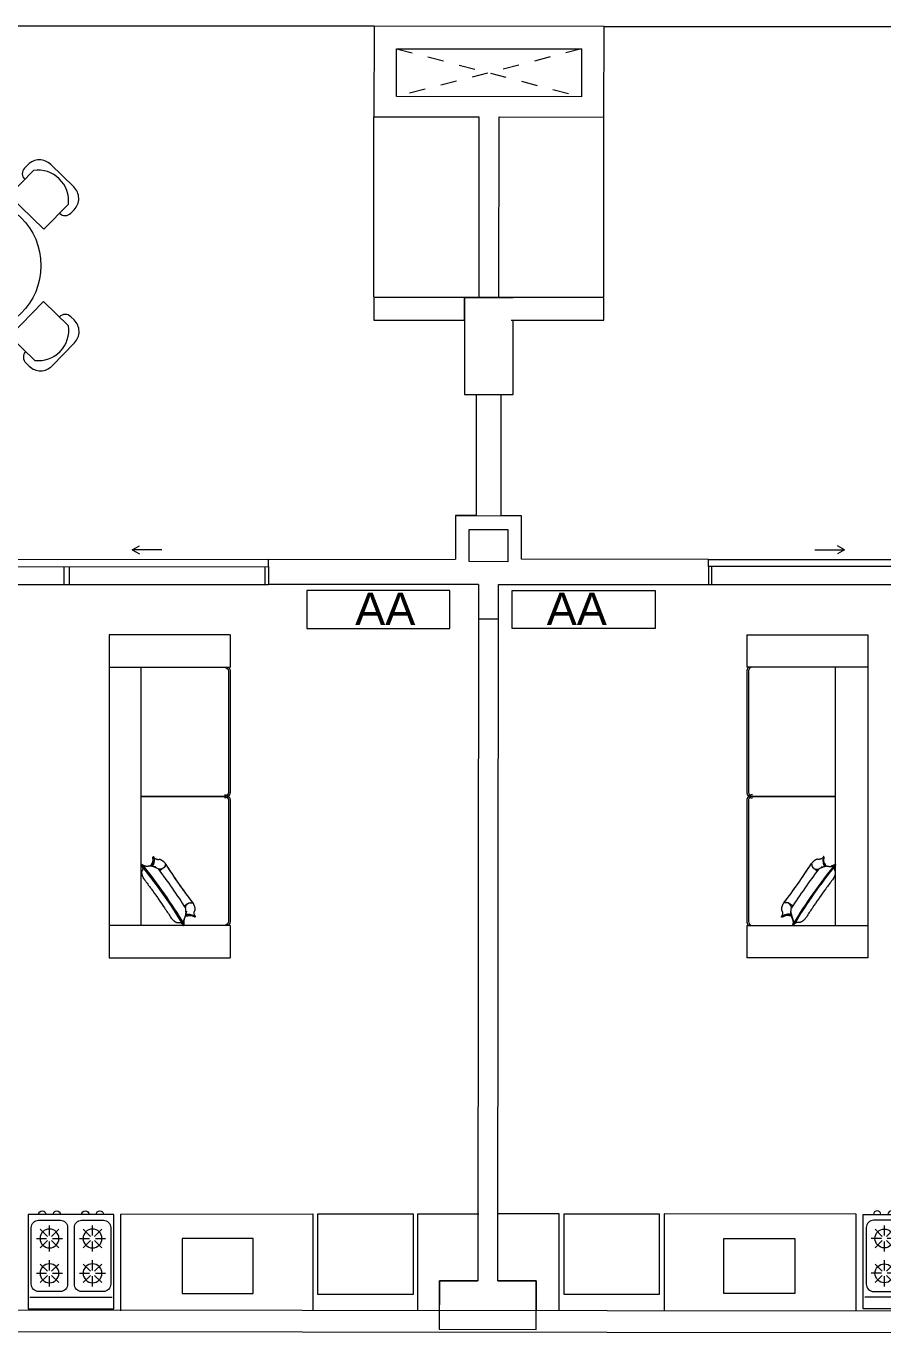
# Model space of a CAD drawing. Header units: millimetres. Extents: x 917 to 1168, y -421 to -23.
# Drawn here: x 1071.84 to 1077.15, y -354.36 to -346.26 of the extents above; entities that cross this region are included whole.
import ezdxf

# ---------------------------------------------------------------- set-up
doc = ezdxf.new("R2010")
doc.units = ezdxf.units.MM
doc.header["$LTSCALE"] = 0.1
doc.linetypes.add('CONTINUA', pattern=[0])
doc.linetypes.add('HIDDEN', pattern=[0.375, 0.25, -0.125])
doc.layers.get('0').update_dxf_attribs({"lineweight": 5})
doc.layers.add('00-Ventilacion', color=3, linetype='Continuous')
for name, color, linetype, lineweight in [('A-DOOR', 7, 'Continuous', 5), ('A-DOOR-FRAM', 7, 'Continuous', 5), ('Arq-Equipamiento', 250, 'Continuous', 5), ('MUEBLES', 250, 'Continuous', 5)]:
    doc.layers.add(name, color=color, linetype=linetype, lineweight=lineweight)
doc.styles.get("Standard").update_dxf_attribs({"font": 'arial.ttf'})

# ---------------------------------------------------------------- blocks, each defined once
blk = doc.blocks.new('Doors_Sliding_Milgard_Aluminum-Series_2-Panels - PV 2_50 X 2_10-2402500-1-TORRE-ARQ-PB')
at = {"layer": 'A-DOOR', "color": 8}
for p, q in [((1.1916, 0.078), (-1.3084, 0.078)), ((-1.3084, 0.078), (-1.3084, -0.0347)), ((-1.3084, 0.078), (1.1916, 0.078)), ((1.1916, -0.0347), (1.1916, 0.078)), ((-1.3084, -0.0347), (1.1916, -0.0347)), ((0.3474, -0.1382), (0.3914, -0.1128)), ((0.3474, -0.1382), (0.3914, -0.1636)), ((0.5315, -0.1382), (0.3474, -0.1382))]:
    blk.add_line(p, q, dxfattribs=at)
at = {"layer": 'A-DOOR-FRAM', "color": 8}
for p, q in [((-1.2952, 0.078), (-1.2952, -0.0347)), ((-0.0758, 0.078), (-0.0758, -0.0347)), ((-0.0409, 0.078), (-0.0409, -0.0347)), ((1.1709, 0.078), (1.1709, -0.0347))]:
    blk.add_line(p, q, dxfattribs=at)
blk = doc.blocks.new('Cocina 51cm')
at = {"layer": 'MUEBLES', "color": 8}
for p, q in [((-0.255, -0.036), (0, -0.036)), ((0, -0.036), (0.255, -0.036)), ((-0.1908, -0.1273), (-0.1462, -0.1718)), ((-0.1335, -0.1035), (-0.1335, -0.1666)), ((-0.0762, -0.1273), (-0.1207, -0.1718)), ((0.0762, -0.1273), (0.1207, -0.1718)), ((0.1335, -0.1035), (0.1335, -0.1666)), ((0.1908, -0.1273), (0.1462, -0.1718)), ((-0.2145, -0.1846), (-0.1515, -0.1846)), ((-0.1462, -0.1973), (-0.1908, -0.2419)), ((-0.1335, -0.2026), (-0.1335, -0.2656)), ((-0.1207, -0.1973), (-0.0762, -0.2419)), ((-0.1154, -0.1846), (-0.0524, -0.1846)), ((0.0524, -0.1846), (0.1154, -0.1846)), ((0.1207, -0.1973), (0.0762, -0.2419)), ((0.1335, -0.2026), (0.1335, -0.2656)), ((0.1462, -0.1973), (0.1908, -0.2419)), ((0.1515, -0.1846), (0.2145, -0.1846)), ((-0.1335, -0.3196), (-0.1335, -0.3826)), ((0.1335, -0.3196), (0.1335, -0.3826)), ((-0.2145, -0.4006), (-0.1515, -0.4006)), ((-0.1908, -0.3433), (-0.1462, -0.3879)), ((-0.0762, -0.3433), (-0.1207, -0.3879)), ((-0.1154, -0.4006), (-0.0524, -0.4006)), ((0.0524, -0.4006), (0.1154, -0.4006)), ((0.0762, -0.3433), (0.1207, -0.3879)), ((0.1908, -0.3433), (0.1462, -0.3879)), ((0.1515, -0.4006), (0.2145, -0.4006)), ((-0.1462, -0.4134), (-0.1908, -0.4579)), ((-0.1335, -0.4187), (-0.1335, -0.4817)), ((-0.1207, -0.4134), (-0.0762, -0.4579)), ((0.1207, -0.4134), (0.0762, -0.4579)), ((0.1335, -0.4187), (0.1335, -0.4817)), ((0.1462, -0.4134), (0.1908, -0.4579))]:
    blk.add_line(p, q, dxfattribs=at)
blk.add_lwpolyline([(-0.265, 0.036), (0.265, 0.036), (0.265, -0.5492), (-0.265, -0.5492)], close=True, dxfattribs=at)
for points in [[(-0.201, -0.5132), (-0.0659, -0.5132, 0.414214), (-0.0209, -0.4682), (-0.0209, -0.117, 0.414214), (-0.0659, -0.072), (-0.201, -0.072, 0.414214), (-0.246, -0.117), (-0.246, -0.4682, 0.414214)], [(0.0659, -0.5132), (0.201, -0.5132, 0.414214), (0.246, -0.4682), (0.246, -0.117, 0.414214), (0.201, -0.072), (0.0659, -0.072, 0.414214), (0.0209, -0.117), (0.0209, -0.4682, 0.414214)]]:
    blk.add_lwpolyline(points, format="xyb", close=True, dxfattribs=at)
for centre in [(-0.1335, -0.1846), (0.1335, -0.1846), (-0.1335, -0.4006), (0.1335, -0.4006)]:
    blk.add_circle(centre, 0.0585, dxfattribs=at)
for centre in [(-0.1782, -0.5492), (-0.0887, -0.5492), (0.0887, -0.5492), (0.1782, -0.5492)]:
    blk.add_arc(centre, 0.0225, 180, 0, dxfattribs=at)
blk = doc.blocks.new('Vibro_Leather_Designer_Sofa_16294 - Vibro_Leather_Designer_Sofa_16294-2750828-2-TORRE-ARQ- PB _-2_14_')
at = {"layer": 'MUEBLES'}
for p, q in [((-1, -0.725), (-1, 0)), ((-1, 0), (1, 0)), ((-0.8, 0), (-0.8, -0.725)), ((-0.8, 0), (-0.8, -0.2)), ((0.8, -0.2), (0.8, 0)), ((0.8, -0.725), (0.8, 0)), ((1, 0), (1, -0.725)), ((-0.775, -0.2), (-0.8, -0.2)), ((0.4234, -0.2), (-0.775, -0.2)), ((0, -0.2), (0, -0.715)), ((0, -0.715), (0, -0.2)), ((0.4233, -0.2036), (0.4328, -0.2272)), ((0.775, -0.2), (0.4247, -0.2)), ((0.8, -0.2), (0.775, -0.2)), ((0.376, -0.2764), (0.3843, -0.2817)), ((0.4282, -0.2651), (0.3966, -0.2744)), ((0.4376, -0.2889), (0.4375, -0.2891)), ((0.446, -0.3359), (0.46, -0.3159)), ((0.4609, -0.2556), (0.461, -0.2555)), ((0.6785, -0.4675), (0.6638, -0.4884)), ((0.7108, -0.4803), (0.7107, -0.4804)), ((0.7342, -0.447), (0.7342, -0.4468)), ((0.7364, -0.4807), (0.7385, -0.5138)), ((0.7716, -0.4633), (0.7959, -0.4645)), ((0.735, -0.5269), (0.7436, -0.5339)), ((-1, -0.75), (-1, -0.725)), ((-0.8, -0.725), (-0.8, -0.75)), ((0.8, -0.75), (0.8, -0.725)), ((1, -0.725), (1, -0.75)), ((-1, -0.75), (-0.8, -0.75)), ((-0.775, -0.74), (-0.025, -0.74)), ((-0.775, -0.74), (-0.025, -0.74)), ((-0.775, -0.75), (-0.025, -0.75)), ((0.025, -0.74), (0.775, -0.74)), ((0.025, -0.74), (0.775, -0.74)), ((0.025, -0.75), (0.775, -0.75)), ((0.8, -0.75), (1, -0.75))]:
    blk.add_line(p, q, dxfattribs=at)
at = {"layer": 'MUEBLES', "flags": 128}
for points in [[(0.7958, -0.4595), (0.6772, -0.3844), (0.5556, -0.2998), (0.4401, -0.2117), (0.4281, -0.202)], [(0.432, -0.2587), (0.4307, -0.2618), (0.4202, -0.2691), (0.403, -0.2727), (0.3758, -0.2714)], [(0.4376, -0.2889), (0.4367, -0.2769), (0.4364, -0.2761)], [(0.7108, -0.4803), (0.7225, -0.477), (0.7751, -0.4615)], [(0.7484, -0.5323), (0.737, -0.504), (0.7359, -0.4857), (0.7405, -0.4754)], [(-0.025, -0.75), (-0.0236, -0.75), (-0.0222, -0.7499), (-0.0208, -0.7497), (-0.0194, -0.7496), (-0.018, -0.7493), (-0.0167, -0.749), (-0.0153, -0.7486), (-0.014, -0.7482), (-0.0127, -0.7478), (-0.0114, -0.7472), (-0.0101, -0.7467), (-0.0088, -0.746), (-0.0076, -0.7454), (-0.0064, -0.7447), (-0.0052, -0.7439), (-0.0041, -0.7431), (-0.003, -0.7422), (-0.0019, -0.7413), (-0.0009, -0.7404), (0.0001, -0.7394), (0.0011, -0.7384), (0.002, -0.7373), (0.0028, -0.7362), (0.0037, -0.7351), (0.0045, -0.7339), (0.0052, -0.7327), (0.0059, -0.7315), (0.0065, -0.7302), (0.0071, -0.729), (0.0076, -0.7277), (0.0081, -0.7264), (0.0085, -0.725), (0.0089, -0.7237), (0.0092, -0.7223), (0.0095, -0.7209), (0.0097, -0.7196), (0.0099, -0.7182), (0.01, -0.7168), (0.01, -0.7154), (0.01, -0.715)], [(-0.01, -0.715), (-0.01, -0.7164), (-0.0099, -0.7178), (-0.0097, -0.7192), (-0.0096, -0.7206), (-0.0093, -0.722), (-0.009, -0.7233), (-0.0086, -0.7247), (-0.0082, -0.726), (-0.0078, -0.7273), (-0.0072, -0.7286), (-0.0067, -0.7299), (-0.006, -0.7312), (-0.0054, -0.7324), (-0.0047, -0.7336), (-0.0039, -0.7348), (-0.0031, -0.7359), (-0.0022, -0.737), (-0.0013, -0.7381), (-0.0004, -0.7391), (0.0006, -0.7401), (0.0016, -0.7411), (0.0027, -0.742), (0.0038, -0.7428), (0.0049, -0.7437), (0.0061, -0.7445), (0.0073, -0.7452), (0.0085, -0.7459), (0.0098, -0.7465), (0.011, -0.7471), (0.0123, -0.7476), (0.0136, -0.7481), (0.015, -0.7485), (0.0163, -0.7489), (0.0177, -0.7492), (0.0191, -0.7495), (0.0204, -0.7497), (0.0218, -0.7499), (0.0232, -0.75), (0.0246, -0.75), (0.025, -0.75)], [(-0.7994, -0.7401), (-0.7984, -0.7411), (-0.7973, -0.742), (-0.7962, -0.7428), (-0.7951, -0.7437), (-0.7939, -0.7445), (-0.7927, -0.7452), (-0.7915, -0.7459), (-0.7902, -0.7465), (-0.789, -0.7471), (-0.7877, -0.7476), (-0.7864, -0.7481), (-0.785, -0.7485), (-0.7837, -0.7489), (-0.7823, -0.7492), (-0.7809, -0.7495), (-0.7796, -0.7497), (-0.7782, -0.7499), (-0.7768, -0.75), (-0.7754, -0.75), (-0.775, -0.75)], [(0.775, -0.75), (0.7764, -0.75), (0.7778, -0.7499), (0.7792, -0.7497), (0.7806, -0.7496), (0.782, -0.7493), (0.7833, -0.749), (0.7847, -0.7486), (0.786, -0.7482), (0.7873, -0.7478), (0.7886, -0.7472), (0.7899, -0.7467), (0.7912, -0.746), (0.7924, -0.7454), (0.7936, -0.7447), (0.7948, -0.7439), (0.7959, -0.7431), (0.797, -0.7422), (0.7981, -0.7413), (0.7991, -0.7404)]]:
    blk.add_lwpolyline(points, dxfattribs=at)
at = {"layer": 'MUEBLES'}
for centre, start, end in [((-0.775, -0.715), 180, 270), ((-0.775, -0.715), 180, 270), ((-0.025, -0.715), 270, 360), ((-0.025, -0.715), 270, 360), ((0.025, -0.715), 180, 270), ((0.025, -0.715), 180, 270), ((0.775, -0.715), 270, 0), ((0.775, -0.715), 270, 0)]:
    blk.add_arc(centre, 0.025, start, end, dxfattribs=at)
for centre, major_axis, start_param, end_param in [((0.676, -0.2393), (-0.5365, 0.3757), 1.225735, 1.915857), ((0.6792, -0.2347), (-0.5365, 0.3757), 1.258755, 1.881351), ((0.7085, -0.1928), (-0.5775, 0.4044), 1.358079, 1.455316), ((-0.1021, 0.1104), (-0.5365, 0.3757), 2.796532, 3.143157), ((-0.1315, 0.0685), (-0.5775, 0.4044), 2.928875, 3.35431), ((-0.1315, 0.0685), (-0.5775, 0.4044), 2.928875, 3.24288), ((0.6466, -0.2812), (-0.5775, 0.4044), 1.358079, 1.783514), ((-0.1315, 0.0685), (-0.5775, 0.4044), 3.247951, 3.35431), ((0.6466, -0.2812), (-0.5775, 0.4044), 1.358079, 1.783514), ((0.7085, -0.1928), (-0.5775, 0.4044), 1.45533, 1.469499), ((0.7085, -0.1928), (-0.5775, 0.4044), 1.469507, 1.562106), ((0.7085, -0.1928), (-0.5775, 0.4044), 1.562123, 1.579473), ((0.7085, -0.1928), (-0.5775, 0.4044), 1.579486, 1.672084), ((0.4632, -0.5431), (-0.5775, 0.4044), 4.6111, 4.925107), ((0.4632, -0.5431), (-0.5775, 0.4044), 4.499671, 4.925107), ((0.7085, -0.1928), (-0.5775, 0.4044), 1.672097, 1.686267), ((0.7085, -0.1928), (-0.5775, 0.4044), 1.686278, 1.783514), ((0.4632, -0.5431), (-0.5775, 0.4044), 4.499671, 4.61075), ((1.2413, -0.8928), (-0.5775, 0.4044), 6.070468, 6.495903), ((1.2413, -0.8928), (-0.5775, 0.4044), 6.181896, 6.495903), ((1.2413, -0.8928), (-0.5775, 0.4044), 6.070468, 6.176827), ((1.2707, -0.8509), (-0.5365, 0.3757), 6.281621, 6.628246)]:
    blk.add_ellipse(centre, major_axis=major_axis, ratio=0.190809, start_param=start_param, end_param=end_param, dxfattribs=at)
for points, knots in [([(0.427, -0.2085), (0.4268, -0.2083), (0.4263, -0.2078), (0.4258, -0.2071), (0.4253, -0.2066), (0.425, -0.2062), (0.4248, -0.2058), (0.4245, -0.2055), (0.4244, -0.2053), (0.4242, -0.2051), (0.424, -0.2048), (0.4239, -0.2045), (0.4237, -0.2042), (0.4235, -0.204), (0.4234, -0.2038), (0.4233, -0.2036), (0.4233, -0.2035), (0.4232, -0.2034), (0.4231, -0.2032), (0.423, -0.203), (0.4229, -0.2027), (0.4228, -0.2024), (0.4226, -0.202), (0.4225, -0.2016), (0.4225, -0.2014), (0.4225, -0.2011), (0.4225, -0.2008), (0.4226, -0.2005), (0.4227, -0.2002), (0.4229, -0.2), (0.4232, -0.1998), (0.4234, -0.1997), (0.4237, -0.1997), (0.4239, -0.1997), (0.4242, -0.1997), (0.4245, -0.1998), (0.4249, -0.1999), (0.4251, -0.2001), (0.4253, -0.2002), (0.4254, -0.2002), (0.4255, -0.2003), (0.4256, -0.2003), (0.4258, -0.2004), (0.426, -0.2005), (0.4262, -0.2006), (0.4265, -0.2008), (0.4267, -0.201), (0.427, -0.2012), (0.4271, -0.2013), (0.4272, -0.2013)], [0, 0, 0, 0, 0.0555556, 0.1111111, 0.1388889, 0.1666667, 0.1944444, 0.2083333, 0.2222222, 0.2361111, 0.25, 0.2777778, 0.2916667, 0.3055556, 0.3194444, 0.3263889, 0.3333333, 0.3402778, 0.3472222, 0.3611111, 0.375, 0.3888889, 0.4166667, 0.4305556, 0.4444444, 0.4583333, 0.4722222, 0.4861111, 0.5, 0.5138889, 0.5277778, 0.5416667, 0.5555556, 0.5694444, 0.5833333, 0.6111111, 0.625, 0.6388889, 0.6527778, 0.6597222, 0.6666667, 0.6736111, 0.6805556, 0.6944444, 0.7083333, 0.7222222, 0.75, 0.7638889, 0.7777778, 0.7777778, 0.7777778, 0.7777778]), ([(0.4493, -0.3035), (0.4481, -0.3014), (0.4462, -0.2981), (0.4441, -0.294), (0.4429, -0.2916), (0.4421, -0.2898), (0.4412, -0.288), (0.4402, -0.2857), (0.4392, -0.2834), (0.4383, -0.281), (0.4376, -0.2792), (0.437, -0.2776), (0.4366, -0.2764), (0.4363, -0.2758), (0.4361, -0.2753), (0.436, -0.2748), (0.4358, -0.2741), (0.4354, -0.2729), (0.4349, -0.2713), (0.4343, -0.2694), (0.4336, -0.2668), (0.433, -0.2642), (0.4324, -0.2618), (0.4322, -0.2606), (0.4321, -0.2599), (0.4319, -0.2592), (0.4318, -0.2584), (0.4316, -0.2569), (0.4315, -0.2551), (0.4316, -0.253), (0.4318, -0.2507), (0.4323, -0.2485), (0.4328, -0.2461), (0.4333, -0.2441), (0.4335, -0.2428), (0.4337, -0.242), (0.4337, -0.2414), (0.4338, -0.2409), (0.4339, -0.2401), (0.4341, -0.2388), (0.4342, -0.237), (0.4343, -0.2348), (0.4342, -0.2318), (0.4338, -0.2288), (0.4332, -0.2258), (0.4326, -0.2234), (0.4319, -0.2211), (0.431, -0.2181), (0.4292, -0.2133), (0.4278, -0.21), (0.427, -0.2085)], [0, 0, 0, 0, 0.083333, 0.125, 0.145833, 0.166667, 0.1875, 0.208333, 0.25, 0.270833, 0.291667, 0.3125, 0.322917, 0.328125, 0.333333, 0.338542, 0.34375, 0.354167, 0.375, 0.395833, 0.416667, 0.458333, 0.479167, 0.489583, 0.494792, 0.5, 0.510417, 0.520833, 0.541667, 0.5625, 0.583333, 0.604167, 0.625, 0.645833, 0.65625, 0.661458, 0.666667, 0.671875, 0.677083, 0.6875, 0.708333, 0.729167, 0.75, 0.791667, 0.8125, 0.833333, 0.854167, 0.875, 0.916667, 1, 1, 1, 1]), ([(0.4281, -0.202), (0.4282, -0.2021), (0.4284, -0.2023), (0.4289, -0.2027), (0.4295, -0.2032), (0.43, -0.2037), (0.4302, -0.204)], [0.8406351, 0.8406351, 0.8406351, 0.8406351, 0.8611111, 0.8888889, 0.9444444, 1, 1, 1, 1]), ([(0.4306, -0.2042), (0.4312, -0.2045), (0.4327, -0.2052), (0.4349, -0.206), (0.4369, -0.2067), (0.4384, -0.2071), (0.4397, -0.2074), (0.4406, -0.2076), (0.4412, -0.2077), (0.4416, -0.2078), (0.442, -0.2079), (0.4425, -0.208), (0.4434, -0.2081), (0.4445, -0.2084), (0.4459, -0.2086), (0.4477, -0.2089), (0.4497, -0.209), (0.4516, -0.2088), (0.4527, -0.2086), (0.4536, -0.2084), (0.4545, -0.2081), (0.4556, -0.2077), (0.4571, -0.207), (0.4589, -0.206), (0.4605, -0.205), (0.462, -0.2041), (0.4635, -0.2033), (0.4646, -0.2028), (0.4654, -0.2025), (0.4658, -0.2024), (0.4661, -0.2023), (0.4664, -0.2022), (0.4668, -0.2022), (0.4676, -0.202), (0.4687, -0.2019), (0.4701, -0.2018), (0.4721, -0.2018), (0.4743, -0.2019), (0.4766, -0.2021), (0.4784, -0.2023), (0.48, -0.2025), (0.482, -0.2029), (0.4839, -0.2033), (0.4857, -0.2039), (0.4871, -0.2043), (0.4882, -0.2046), (0.4891, -0.2049), (0.4898, -0.2052), (0.4906, -0.2054), (0.4915, -0.2057), (0.4932, -0.2063), (0.4955, -0.2072), (0.4981, -0.2084), (0.5008, -0.2096), (0.5035, -0.2109), (0.507, -0.2127), (0.5096, -0.2141), (0.5112, -0.2151)], [0.0060984, 0.0060984, 0.0060984, 0.0060984, 0.0357143, 0.0714286, 0.0892857, 0.1071429, 0.125, 0.1339286, 0.1383929, 0.1428571, 0.1473214, 0.1517857, 0.1607143, 0.1785714, 0.1964286, 0.2142857, 0.25, 0.2678571, 0.2767857, 0.2857143, 0.2946429, 0.3035714, 0.3214286, 0.3392857, 0.3571429, 0.375, 0.3928571, 0.4107143, 0.4196429, 0.4241071, 0.4285714, 0.4330357, 0.4375, 0.4464286, 0.4642857, 0.4821429, 0.5, 0.5357143, 0.5535714, 0.5714286, 0.5892857, 0.6071429, 0.6428571, 0.6607143, 0.6785714, 0.6964286, 0.7053571, 0.7142857, 0.7232143, 0.7321429, 0.75, 0.7857143, 0.8214286, 0.8571429, 0.8928571, 0.9285714, 1, 1, 1, 1]), ([(0.3723, -0.2731), (0.3723, -0.2731), (0.3723, -0.2733), (0.3724, -0.2735), (0.3726, -0.2738), (0.3729, -0.2741), (0.3731, -0.2743), (0.3733, -0.2744), (0.3734, -0.2745), (0.3735, -0.2746), (0.3736, -0.2747), (0.3737, -0.2748), (0.3738, -0.2749), (0.374, -0.2751), (0.3743, -0.2753), (0.3746, -0.2755), (0.3748, -0.2757), (0.375, -0.2758), (0.3752, -0.276), (0.3755, -0.2762), (0.3759, -0.2764), (0.3763, -0.2766), (0.3769, -0.277), (0.3776, -0.2773), (0.3782, -0.2776), (0.3785, -0.2778)], [-0.4444444, -0.4444444, -0.4444444, -0.4444444, -0.4305556, -0.4166667, -0.3888889, -0.375, -0.3611111, -0.3472222, -0.3402778, -0.3333333, -0.3263889, -0.3194444, -0.3055556, -0.2916667, -0.2777778, -0.25, -0.2361111, -0.2222222, -0.2083333, -0.1944444, -0.1666667, -0.1388889, -0.1111111, -0.0555556, 0, 0, 0, 0]), ([(0.3785, -0.2778), (0.3807, -0.2793), (0.3832, -0.2818), (0.3853, -0.2851), (0.3863, -0.287), (0.3869, -0.2886), (0.3876, -0.2902), (0.3884, -0.2924), (0.3891, -0.2947), (0.3897, -0.2971), (0.3901, -0.299), (0.3903, -0.3007), (0.3905, -0.3019), (0.3905, -0.3026), (0.3906, -0.3031), (0.3906, -0.3036), (0.3907, -0.3043), (0.3907, -0.3055), (0.3905, -0.3074), (0.3904, -0.3095), (0.3902, -0.3115), (0.3901, -0.3134), (0.3902, -0.3151), (0.3903, -0.3165), (0.3905, -0.3175), (0.3907, -0.3182), (0.3909, -0.3187), (0.3911, -0.3192), (0.3914, -0.3201), (0.3923, -0.3218), (0.3934, -0.3238), (0.3947, -0.3258), (0.3957, -0.3273), (0.3966, -0.3285), (0.3971, -0.3294), (0.3974, -0.3299), (0.3977, -0.3302), (0.3979, -0.3306), (0.3982, -0.331), (0.3988, -0.3319), (0.3996, -0.333), (0.4007, -0.3343), (0.4022, -0.336), (0.4037, -0.3377), (0.4053, -0.3394), (0.4065, -0.3406), (0.4077, -0.3419), (0.4093, -0.3435), (0.4122, -0.3462), (0.4149, -0.3486), (0.4167, -0.3501)], [-1, -1, -1, -1, -0.916667, -0.875, -0.854167, -0.833333, -0.8125, -0.791667, -0.75, -0.729167, -0.708333, -0.6875, -0.677083, -0.671875, -0.666667, -0.661458, -0.65625, -0.645833, -0.625, -0.604167, -0.583333, -0.5625, -0.541667, -0.520833, -0.510417, -0.5, -0.494792, -0.489583, -0.479167, -0.458333, -0.416667, -0.395833, -0.375, -0.354167, -0.34375, -0.338542, -0.333333, -0.328125, -0.322917, -0.3125, -0.291667, -0.270833, -0.25, -0.208333, -0.1875, -0.166667, -0.145833, -0.125, -0.083333, 0, 0, 0, 0]), ([(0.3956, -0.2734), (0.3955, -0.2735), (0.3952, -0.2735), (0.3946, -0.2736), (0.3937, -0.2737), (0.393, -0.2737), (0.3926, -0.2738)], [-0.14285714, -0.14285714, -0.14285714, -0.14285714, -0.13839286, -0.13392857, -0.125, -0.11269248, -0.11269248, -0.11269248, -0.11269248]), ([(0.4322, -0.2608), (0.4318, -0.2609), (0.4307, -0.2612), (0.429, -0.2615), (0.4273, -0.2619), (0.4258, -0.2622), (0.4248, -0.2624), (0.4242, -0.2626), (0.4238, -0.2627), (0.4234, -0.2628), (0.4229, -0.263), (0.4219, -0.2634), (0.4205, -0.264), (0.4188, -0.265), (0.4171, -0.2662), (0.4154, -0.2674), (0.4136, -0.2687), (0.412, -0.2697), (0.4108, -0.2704), (0.4098, -0.2709), (0.4089, -0.2713), (0.4077, -0.2717), (0.4055, -0.2724), (0.4032, -0.2729), (0.4008, -0.2731), (0.3996, -0.2731), (0.3989, -0.2732), (0.3988, -0.2732)], [-0.5129294, -0.5129294, -0.5129294, -0.5129294, -0.5, -0.4821429, -0.4642857, -0.4464286, -0.4375, -0.4330357, -0.4285714, -0.4241071, -0.4196429, -0.4107143, -0.3928571, -0.375, -0.3571429, -0.3392857, -0.3214286, -0.3035714, -0.2946429, -0.2857143, -0.2767857, -0.2678571, -0.25, -0.2142857, -0.1964286, -0.1785714, -0.1756867, -0.1756867, -0.1756867, -0.1756867]), ([(0.755, -0.3858), (0.7566, -0.3871), (0.7588, -0.389), (0.7617, -0.3917), (0.7637, -0.3937), (0.7658, -0.3958), (0.7679, -0.398), (0.7695, -0.3998), (0.7706, -0.4012), (0.7712, -0.4019), (0.7717, -0.4025), (0.7721, -0.4031), (0.7727, -0.4039), (0.7735, -0.4049), (0.7744, -0.406), (0.7756, -0.4076), (0.7767, -0.4093), (0.7777, -0.411), (0.7783, -0.4123), (0.7789, -0.4137), (0.7797, -0.4156), (0.7804, -0.4175), (0.7812, -0.4195), (0.7817, -0.4209), (0.782, -0.4221), (0.7823, -0.423), (0.7824, -0.4235), (0.7825, -0.4239), (0.7826, -0.4242), (0.7826, -0.4247), (0.7827, -0.4256), (0.7827, -0.4269), (0.7825, -0.4286), (0.7822, -0.4304), (0.7818, -0.4322), (0.7814, -0.4341), (0.7812, -0.4356), (0.7811, -0.4368), (0.7811, -0.4377), (0.7811, -0.4385), (0.7813, -0.4396), (0.7817, -0.4414), (0.7824, -0.4432), (0.7834, -0.445), (0.7842, -0.4462), (0.7849, -0.4473), (0.7853, -0.448), (0.7856, -0.4484), (0.7857, -0.4488), (0.7859, -0.4491), (0.7862, -0.4495), (0.7866, -0.4502), (0.7872, -0.4513), (0.7881, -0.4525), (0.7893, -0.454), (0.7908, -0.4558), (0.7921, -0.4571), (0.7928, -0.4577)], [-1, -1, -1, -1, -0.9285714, -0.8928571, -0.8571429, -0.8214286, -0.7857143, -0.75, -0.7321429, -0.7232143, -0.7142857, -0.7053571, -0.6964286, -0.6785714, -0.6607143, -0.6428571, -0.6071429, -0.5892857, -0.5714286, -0.5535714, -0.5357143, -0.5, -0.4821429, -0.4642857, -0.4464286, -0.4375, -0.4330357, -0.4285714, -0.4241071, -0.4196429, -0.4107143, -0.3928571, -0.375, -0.3571429, -0.3392857, -0.3214286, -0.3035714, -0.2946429, -0.2857143, -0.2767857, -0.2678571, -0.25, -0.2142857, -0.1964286, -0.1785714, -0.1607143, -0.1517857, -0.1473214, -0.1428571, -0.1383929, -0.1339286, -0.125, -0.1071429, -0.0892857, -0.0714286, -0.0357143, -0.0061272, -0.0061272, -0.0061272, -0.0061272]), ([(0.79, -0.4627), (0.7875, -0.4617), (0.7836, -0.4611), (0.7789, -0.4616), (0.7762, -0.4621), (0.7741, -0.4626), (0.772, -0.4631), (0.7692, -0.4638), (0.7663, -0.4646), (0.7634, -0.4654), (0.7612, -0.4661), (0.7594, -0.4667), (0.7581, -0.4671), (0.7573, -0.4674), (0.7568, -0.4676), (0.7562, -0.4678), (0.7555, -0.4682), (0.7542, -0.4688), (0.7523, -0.4697), (0.7502, -0.4709), (0.7481, -0.4721), (0.7462, -0.4731), (0.7443, -0.474), (0.7427, -0.4747), (0.7415, -0.4752), (0.7407, -0.4754), (0.74, -0.4756), (0.7394, -0.4757), (0.7382, -0.4759), (0.7359, -0.4763), (0.7331, -0.4766), (0.7304, -0.4767), (0.7283, -0.4767), (0.7266, -0.4768), (0.7254, -0.4769), (0.7247, -0.4769), (0.7242, -0.4769), (0.7237, -0.477), (0.723, -0.477), (0.7218, -0.4771), (0.7202, -0.4771), (0.7182, -0.4771), (0.7156, -0.4769), (0.713, -0.4767), (0.7104, -0.4765), (0.7085, -0.4763), (0.7065, -0.4762), (0.704, -0.4759), (0.6995, -0.4754), (0.6957, -0.4748), (0.6931, -0.4743)], [-1, -1, -1, -1, -0.916667, -0.875, -0.854167, -0.833333, -0.8125, -0.791667, -0.75, -0.729167, -0.708333, -0.6875, -0.677083, -0.671875, -0.666667, -0.661458, -0.65625, -0.645833, -0.625, -0.604167, -0.583333, -0.5625, -0.541667, -0.520833, -0.510417, -0.5, -0.494792, -0.489583, -0.479167, -0.458333, -0.416667, -0.395833, -0.375, -0.354167, -0.34375, -0.338542, -0.333333, -0.328125, -0.322917, -0.3125, -0.291667, -0.270833, -0.25, -0.208333, -0.1875, -0.166667, -0.145833, -0.125, -0.083333, 0, 0, 0, 0]), ([(0.7398, -0.4769), (0.7398, -0.4771), (0.7399, -0.4778), (0.7401, -0.4792), (0.7402, -0.4809), (0.7403, -0.4823), (0.7403, -0.4833), (0.7402, -0.4838), (0.7402, -0.4842), (0.7402, -0.4846), (0.7401, -0.4852), (0.74, -0.4862), (0.7397, -0.4876), (0.7393, -0.4895), (0.7388, -0.4915), (0.7383, -0.4936), (0.7378, -0.4958), (0.7375, -0.4976), (0.7374, -0.4991), (0.7373, -0.5002), (0.7373, -0.5012), (0.7373, -0.5025), (0.7375, -0.5048), (0.7379, -0.5072), (0.7384, -0.5094), (0.7387, -0.5106), (0.7388, -0.5112), (0.7389, -0.5113)], [-0.5035297, -0.5035297, -0.5035297, -0.5035297, -0.5, -0.4821429, -0.4642857, -0.4464286, -0.4375, -0.4330357, -0.4285714, -0.4241071, -0.4196429, -0.4107143, -0.3928571, -0.375, -0.3571429, -0.3392857, -0.3214286, -0.3035714, -0.2946429, -0.2857143, -0.2767857, -0.2678571, -0.25, -0.2142857, -0.1964286, -0.1785714, -0.1750443, -0.1750443, -0.1750443, -0.1750443]), ([(0.7967, -0.4601), (0.7968, -0.4601), (0.7969, -0.4602), (0.7972, -0.4604), (0.7975, -0.4606), (0.7977, -0.4608), (0.7979, -0.461), (0.7981, -0.4611), (0.7982, -0.4612), (0.7983, -0.4613), (0.7983, -0.4614), (0.7985, -0.4615), (0.7986, -0.4616), (0.7989, -0.4618), (0.7991, -0.4621), (0.7993, -0.4624), (0.7995, -0.4626), (0.7995, -0.4628), (0.7994, -0.463), (0.7993, -0.4632), (0.7992, -0.4634), (0.7991, -0.4637), (0.7989, -0.4639), (0.7987, -0.4642), (0.7985, -0.4644), (0.7983, -0.4645), (0.7981, -0.4646), (0.7977, -0.4647), (0.7973, -0.4647), (0.7969, -0.4646), (0.7966, -0.4646), (0.7963, -0.4645), (0.7962, -0.4645), (0.796, -0.4645), (0.7959, -0.4645), (0.7957, -0.4645), (0.7955, -0.4644), (0.7952, -0.4644), (0.7949, -0.4643), (0.7945, -0.4642), (0.7942, -0.4641), (0.7939, -0.4641), (0.7937, -0.464), (0.7933, -0.4639), (0.7929, -0.4638), (0.7924, -0.4636), (0.7917, -0.4634), (0.7909, -0.4631), (0.7903, -0.4628), (0.79, -0.4627)], [-0.7777778, -0.7777778, -0.7777778, -0.7777778, -0.7638889, -0.75, -0.7222222, -0.7083333, -0.6944444, -0.6805556, -0.6736111, -0.6666667, -0.6597222, -0.6527778, -0.6388889, -0.625, -0.6111111, -0.5833333, -0.5694444, -0.5555556, -0.5416667, -0.5277778, -0.5138889, -0.5, -0.4861111, -0.4722222, -0.4583333, -0.4444444, -0.4305556, -0.4166667, -0.3888889, -0.375, -0.3611111, -0.3472222, -0.3402778, -0.3333333, -0.3263889, -0.3194444, -0.3055556, -0.2916667, -0.2777778, -0.25, -0.2361111, -0.2222222, -0.2083333, -0.1944444, -0.1666667, -0.1388889, -0.1111111, -0.0555556, 0, 0, 0, 0]), ([(0.795, -0.459), (0.7952, -0.4591), (0.7954, -0.4592), (0.7957, -0.4594), (0.7958, -0.4595)], [-0.88888889, -0.88888889, -0.88888889, -0.88888889, -0.86111111, -0.84063506, -0.84063506, -0.84063506, -0.84063506]), ([(0.7415, -0.5319), (0.7404, -0.531), (0.7377, -0.5296), (0.7333, -0.5285), (0.7305, -0.528), (0.7285, -0.5277), (0.7264, -0.5275), (0.7238, -0.5274), (0.7212, -0.5275), (0.7188, -0.5278), (0.717, -0.5281), (0.7156, -0.5286), (0.7146, -0.5289), (0.7141, -0.5291), (0.7136, -0.5293), (0.7132, -0.5294), (0.7126, -0.5297), (0.7116, -0.5302), (0.7101, -0.531), (0.7083, -0.532), (0.7065, -0.5328), (0.7048, -0.5335), (0.703, -0.534), (0.7014, -0.5342), (0.7002, -0.5343), (0.6994, -0.5343), (0.6988, -0.5343), (0.6982, -0.5343), (0.6972, -0.5342), (0.6952, -0.534), (0.6929, -0.5336), (0.6908, -0.5331), (0.6891, -0.5328), (0.6877, -0.5324), (0.6867, -0.5322), (0.6861, -0.532), (0.6857, -0.5319), (0.6852, -0.5318), (0.6847, -0.5316), (0.6836, -0.5313), (0.6822, -0.5309), (0.6806, -0.5304), (0.6785, -0.5296), (0.6765, -0.5288), (0.6745, -0.5279), (0.6729, -0.5272), (0.6713, -0.5265), (0.6691, -0.5255), (0.6654, -0.5236), (0.6624, -0.5219), (0.6605, -0.5208)], [-1, -1, -1, -1, -0.916667, -0.875, -0.854167, -0.833333, -0.8125, -0.791667, -0.75, -0.729167, -0.708333, -0.6875, -0.677083, -0.671875, -0.666667, -0.661458, -0.65625, -0.645833, -0.625, -0.604167, -0.583333, -0.5625, -0.541667, -0.520833, -0.510417, -0.5, -0.494792, -0.489583, -0.479167, -0.458333, -0.416667, -0.395833, -0.375, -0.354167, -0.34375, -0.338542, -0.333333, -0.328125, -0.322917, -0.3125, -0.291667, -0.270833, -0.25, -0.208333, -0.1875, -0.166667, -0.145833, -0.125, -0.083333, 0, 0, 0, 0]), ([(0.7397, -0.5144), (0.7398, -0.5146), (0.7399, -0.5149), (0.7401, -0.5155), (0.7404, -0.5164), (0.7406, -0.5172), (0.7408, -0.5176)], [-0.14285714, -0.14285714, -0.14285714, -0.14285714, -0.13839286, -0.13392857, -0.125, -0.11084487, -0.11084487, -0.11084487, -0.11084487]), ([(0.7481, -0.5362), (0.748, -0.5362), (0.7478, -0.5362), (0.7475, -0.5362), (0.7472, -0.5361), (0.7469, -0.536), (0.7467, -0.5358), (0.7465, -0.5357), (0.7463, -0.5357), (0.7462, -0.5356), (0.7461, -0.5356), (0.746, -0.5355), (0.7458, -0.5354), (0.7456, -0.5353), (0.7453, -0.5351), (0.745, -0.5349), (0.7447, -0.5347), (0.7445, -0.5346), (0.7443, -0.5344), (0.7441, -0.5342), (0.7437, -0.534), (0.7434, -0.5337), (0.7429, -0.5332), (0.7422, -0.5327), (0.7417, -0.5322), (0.7415, -0.5319)], [-0.4444444, -0.4444444, -0.4444444, -0.4444444, -0.4305556, -0.4166667, -0.3888889, -0.375, -0.3611111, -0.3472222, -0.3402778, -0.3333333, -0.3263889, -0.3194444, -0.3055556, -0.2916667, -0.2777778, -0.25, -0.2361111, -0.2222222, -0.2083333, -0.1944444, -0.1666667, -0.1388889, -0.1111111, -0.0555556, 0, 0, 0, 0]), ([(0.7473, -0.5306), (0.7474, -0.5306), (0.7475, -0.5308), (0.7477, -0.5311), (0.7479, -0.5314), (0.7481, -0.5317), (0.7482, -0.5319), (0.7483, -0.5321), (0.7484, -0.5323), (0.7484, -0.5324), (0.7485, -0.5324)], [-0.7777778, -0.7777778, -0.7777778, -0.7777778, -0.7638889, -0.75, -0.7222222, -0.7083333, -0.6944444, -0.6805556, -0.6736111, -0.6666667, -0.6666667, -0.6666667, -0.6666667])]:
    blk.add_open_spline(points, degree=3, knots=knots, dxfattribs=at)
blk = doc.blocks.new('mesad')
at = {"layer": 'MUEBLES'}
for points in [[(-0.3235, 0.533), (-0.3235, 0.533, 0.414214), (-0.3245, 0.6037), (-0.3454, 0.6241, 0.414214), (-0.4868, 0.6222), (-0.6263, 0.4788, 0.414214), (-0.6244, 0.3374), (-0.6035, 0.3171, 0.414214), (-0.5328, 0.318), (-0.5328, 0.318)], [(0.3235, 0.533), (0.3235, 0.533, -0.414214), (0.3245, 0.6037), (0.3454, 0.6241, -0.414214), (0.4868, 0.6222), (0.6263, 0.4788, -0.414214), (0.6244, 0.3374), (0.6035, 0.3171, -0.414214), (0.5328, 0.318), (0.5328, 0.318)], [(-0.533, -0.3235), (-0.533, -0.3235, 0.414214), (-0.6037, -0.3245), (-0.6241, -0.3454, 0.414214), (-0.6222, -0.4868), (-0.4788, -0.6263, 0.414214), (-0.3374, -0.6244), (-0.3171, -0.6035, 0.414214), (-0.318, -0.5328), (-0.318, -0.5328)], [(0.533, -0.3235), (0.533, -0.3235, -0.414214), (0.6037, -0.3245), (0.6241, -0.3454, -0.414214), (0.6222, -0.4868), (0.4788, -0.6263, -0.414214), (0.3374, -0.6244), (0.3171, -0.6035, -0.414214), (0.318, -0.5328), (0.318, -0.5328)]]:
    blk.add_lwpolyline(points, format="xyb", dxfattribs=at)
for points in [[(-0.5893, 0.3731), (-0.4344, 0.2223), (-0.2251, 0.4372), (-0.3801, 0.5881, 0.490132)], [(0.5893, 0.3731), (0.4344, 0.2223), (0.2251, 0.4372), (0.3801, 0.5881, -0.490132)], [(-0.3731, -0.5893), (-0.2223, -0.4344), (-0.4372, -0.2251), (-0.5881, -0.3801, 0.490132)], [(0.3731, -0.5893), (0.2223, -0.4344), (0.4372, -0.2251), (0.5881, -0.3801, -0.490132)]]:
    blk.add_lwpolyline(points, format="xyb", close=True, dxfattribs=at)
at = {"layer": 'MUEBLES', "ltscale": 1e-05}
blk.add_circle((0, 0), 0.4185, dxfattribs=at)
blk = doc.blocks.new('T1-PB-2020')
at = {"color": 8}
for p, q in [((4106.8098, 1266.6325), (4102.3201, 1266.6325)), ((4108.2348, 1266.631), (4112.7174, 1266.631))]:
    blk.add_line(p, q, dxfattribs=at)
at = {"color": 8, "lineweight": 5}
for p, q in [((4106.8098, 1266.6325), (4106.8092, 1266.0706)), ((4108.2348, 1266.631), (4106.8098, 1266.6325)), ((4108.2342, 1266.0692), (4108.2348, 1266.631)), ((4106.9494, 1266.1955), (4106.9497, 1266.4923)), ((4106.9497, 1266.4923), (4108.0947, 1266.4912)), ((4108.0947, 1266.4912), (4108.0944, 1266.1943)), ((4108.0944, 1266.1943), (4106.9494, 1266.1955)), ((4106.8081, 1264.9557), (4106.8092, 1266.0706)), ((4106.8092, 1266.0706), (4107.4592, 1266.07)), ((4107.4592, 1266.07), (4107.4581, 1264.9508)), ((4107.5831, 1264.9507), (4107.5842, 1266.0699)), ((4107.5842, 1266.0699), (4108.2342, 1266.0692)), ((4108.2331, 1264.9543), (4108.2342, 1266.0692)), ((4107.3712, 1264.9507), (4106.8081, 1264.9507)), ((4106.8081, 1264.9507), (4106.8081, 1264.8107)), ((4107.3712, 1264.9507), (4107.3709, 1264.3507)), ((4107.3709, 1264.9507), (4107.6708, 1264.9506)), ((4107.3711, 1264.8107), (4107.3712, 1264.9507)), ((4107.6587, 1264.9507), (4107.3712, 1264.9507)), ((4107.4581, 1264.9508), (4107.5831, 1264.9507)), ((4108.2331, 1264.9507), (4107.6587, 1264.9507)), ((4108.2331, 1264.8107), (4108.2331, 1264.9507)), ((4106.8081, 1264.8107), (4107.3711, 1264.8107)), ((4107.6587, 1264.8107), (4108.2331, 1264.8107)), ((4107.6708, 1264.3506), (4107.6708, 1264.8107)), ((4107.3709, 1264.3507), (4107.6708, 1264.3506)), ((4107.4425, 1264.3508), (4107.4418, 1263.5992)), ((4107.5968, 1263.5991), (4107.5975, 1264.3507)), ((4107.3143, 1263.5993), (4107.314, 1263.3293)), ((4107.4418, 1263.5992), (4107.3143, 1263.5993)), ((4107.3143, 1263.5993), (4107.7243, 1263.5989)), ((4107.7243, 1263.5989), (4107.5968, 1263.5991)), ((4107.724, 1263.3289), (4107.7243, 1263.5989)), ((4107.399, 1263.3142), (4107.3992, 1263.5142)), ((4107.3992, 1263.5142), (4107.6392, 1263.514)), ((4107.6392, 1263.514), (4107.639, 1263.314)), ((4106.1558, 1263.3278), (4103.6558, 1263.3253)), ((4106.1558, 1263.3278), (4107.3135, 1263.3289)), ((4106.1558, 1263.2845), (4106.1558, 1263.3278)), ((4108.8817, 1263.3278), (4107.724, 1263.3289)), ((4108.8817, 1263.2845), (4108.8817, 1263.3278)), ((4108.8817, 1263.3278), (4111.3817, 1263.3253)), ((4107.639, 1263.314), (4107.399, 1263.3142)), ((4107.4561, 1263.1731), (4106.1559, 1263.1718)), ((4107.4563, 1263.1732), (4107.452, 1258.8572)), ((4107.577, 1258.8571), (4107.5813, 1263.1731)), ((4107.5813, 1263.1731), (4108.8815, 1263.1718)), ((4107.5813, 1262.9572), (4107.4561, 1262.9573)), ((4107.08, 1259.2727), (4107.46, 1259.2731)), ((4107.0806, 1258.6727), (4107.08, 1259.2727)), ((4107.9574, 1259.2727), (4107.5774, 1259.2731)), ((4107.9568, 1258.6727), (4107.9574, 1259.2727)), ((4105.24, 1259.2711), (4106.43, 1259.272)), ((4105.2406, 1258.6711), (4105.24, 1259.2711)), ((4106.43, 1259.272), (4106.4306, 1258.672)), ((4108.6074, 1259.272), (4108.6068, 1258.672)), ((4109.7974, 1259.2711), (4108.6074, 1259.272)), ((4109.7968, 1258.6711), (4109.7974, 1259.2711)), ((4106.06, 1259.1197), (4105.62, 1259.1192)), ((4105.62, 1259.1192), (4105.62, 1258.7792)), ((4106.06, 1258.7797), (4106.06, 1259.1197)), ((4108.9774, 1258.7797), (4108.9774, 1259.1197)), ((4108.9774, 1259.1197), (4109.4174, 1259.1192)), ((4109.4174, 1259.1192), (4109.4174, 1258.7792)), ((4107.2145, 1258.8574), (4107.2142, 1258.5574)), ((4107.2143, 1258.6734), (4107.2145, 1258.8574)), ((4107.452, 1258.8572), (4107.2145, 1258.8574)), ((4107.2145, 1258.8574), (4107.452, 1258.8572)), ((4107.8145, 1258.8568), (4107.577, 1258.8571)), ((4107.577, 1258.8571), (4107.8145, 1258.8568)), ((4107.8142, 1258.5568), (4107.8145, 1258.8568)), ((4107.8145, 1258.8568), (4107.8143, 1258.6728)), ((4105.62, 1258.7792), (4106.06, 1258.7797)), ((4109.4174, 1258.7792), (4108.9774, 1258.7797)), ((4111.6967, 1258.6689), (4103.332, 1258.6773)), ((4103.1813, 1258.544), (4111.8471, 1258.5353)), ((4107.2142, 1258.5574), (4107.8142, 1258.5568))]:
    blk.add_line(p, q, dxfattribs=at)
at = {"color": 8, "linetype": 'HIDDEN', "lineweight": 5}
for p, q in [((4108.0947, 1266.4912), (4106.9494, 1266.1955)), ((4106.9497, 1266.4923), (4108.0944, 1266.1943))]:
    blk.add_line(p, q, dxfattribs=at)
at = {"layer": '00-Ventilacion', "color": 8, "lineweight": 5}
for points in [[(4106.4612, 1258.772), (4106.4612, 1259.272), (4107.0512, 1259.272), (4107.0512, 1258.772), (4106.4612, 1258.772)], [(4107.9871, 1258.772), (4107.9871, 1259.272), (4108.5771, 1259.272), (4108.5771, 1258.772), (4107.9871, 1258.772)]]:
    blk.add_lwpolyline(points, dxfattribs=at)
at = {"color": 8, "lineweight": 5}
for name, p, rotation in [('mesad', (4104.3272, 1265.1491), 180), ('Doors_Sliding_Milgard_Aluminum-Series_2-Panels - PV 2_50 X 2_10-2402500-1-TORRE-ARQ-PB', (4110.0732, 1263.2486), 179.9427042741019), ('Vibro_Leather_Designer_Sofa_16294 - Vibro_Leather_Designer_Sofa_16294-2750828-2-TORRE-ARQ- PB _-2_14_', (4109.87, 1261.8598), 270), ('Cocina 51cm', (4110.1056, 1258.7197), 180.0000005719432)]:
    blk.add_blockref(name, p, dxfattribs=dict(at, rotation=rotation))
for name, p, xscale, rotation in [('Doors_Sliding_Milgard_Aluminum-Series_2-Panels - PV 2_50 X 2_10-2402500-1-TORRE-ARQ-PB', (4104.9642, 1263.2486), -1.000000000000006, 180.0572957258981), ('Vibro_Leather_Designer_Sofa_16294 - Vibro_Leather_Designer_Sofa_16294-2750828-2-TORRE-ARQ- PB _-2_14_', (4105.1674, 1261.8598), -1.000000000000006, 90), ('Cocina 51cm', (4104.9318, 1258.7197), -1, 180)]:
    blk.add_blockref(name, p, dxfattribs=dict(at, xscale=xscale, rotation=rotation))

msp = doc.modelspace()

# ---------------------------------------------------------------- linework, layer by layer
at = {"layer": 'Arq-Equipamiento', "color": 8, "linetype": 'CONTINUA', "lineweight": 13}
for points in [[(1073.5833, -349.9953), (1074.4684, -349.9953), (1074.4684, -349.7597), (1073.5833, -349.7597)], [(1075.7411, -349.9953), (1074.856, -349.9953), (1074.856, -349.7597), (1075.7411, -349.7597)]]:
    msp.add_lwpolyline(points, close=True, dxfattribs=at)

# ---------------------------------------------------------------- block references
at = {"color": 2}
msp.add_blockref('T1-PB-2020', (-3032.8104, -1612.8946), dxfattribs=at)

# ---------------------------------------------------------------- texts
at = {"color": 8, "char_height": 0.2}
for insert, attachment_point in [((1074.255, -349.7728), 3), ((1075.0693, -349.7728), 1)]:
    msp.add_mtext_dynamic_manual_height_columns('AA', width=1, gutter_width=12.5, heights=[0], dxfattribs=dict(at, insert=insert, attachment_point=attachment_point))

doc.saveas('drawing.dxf')
